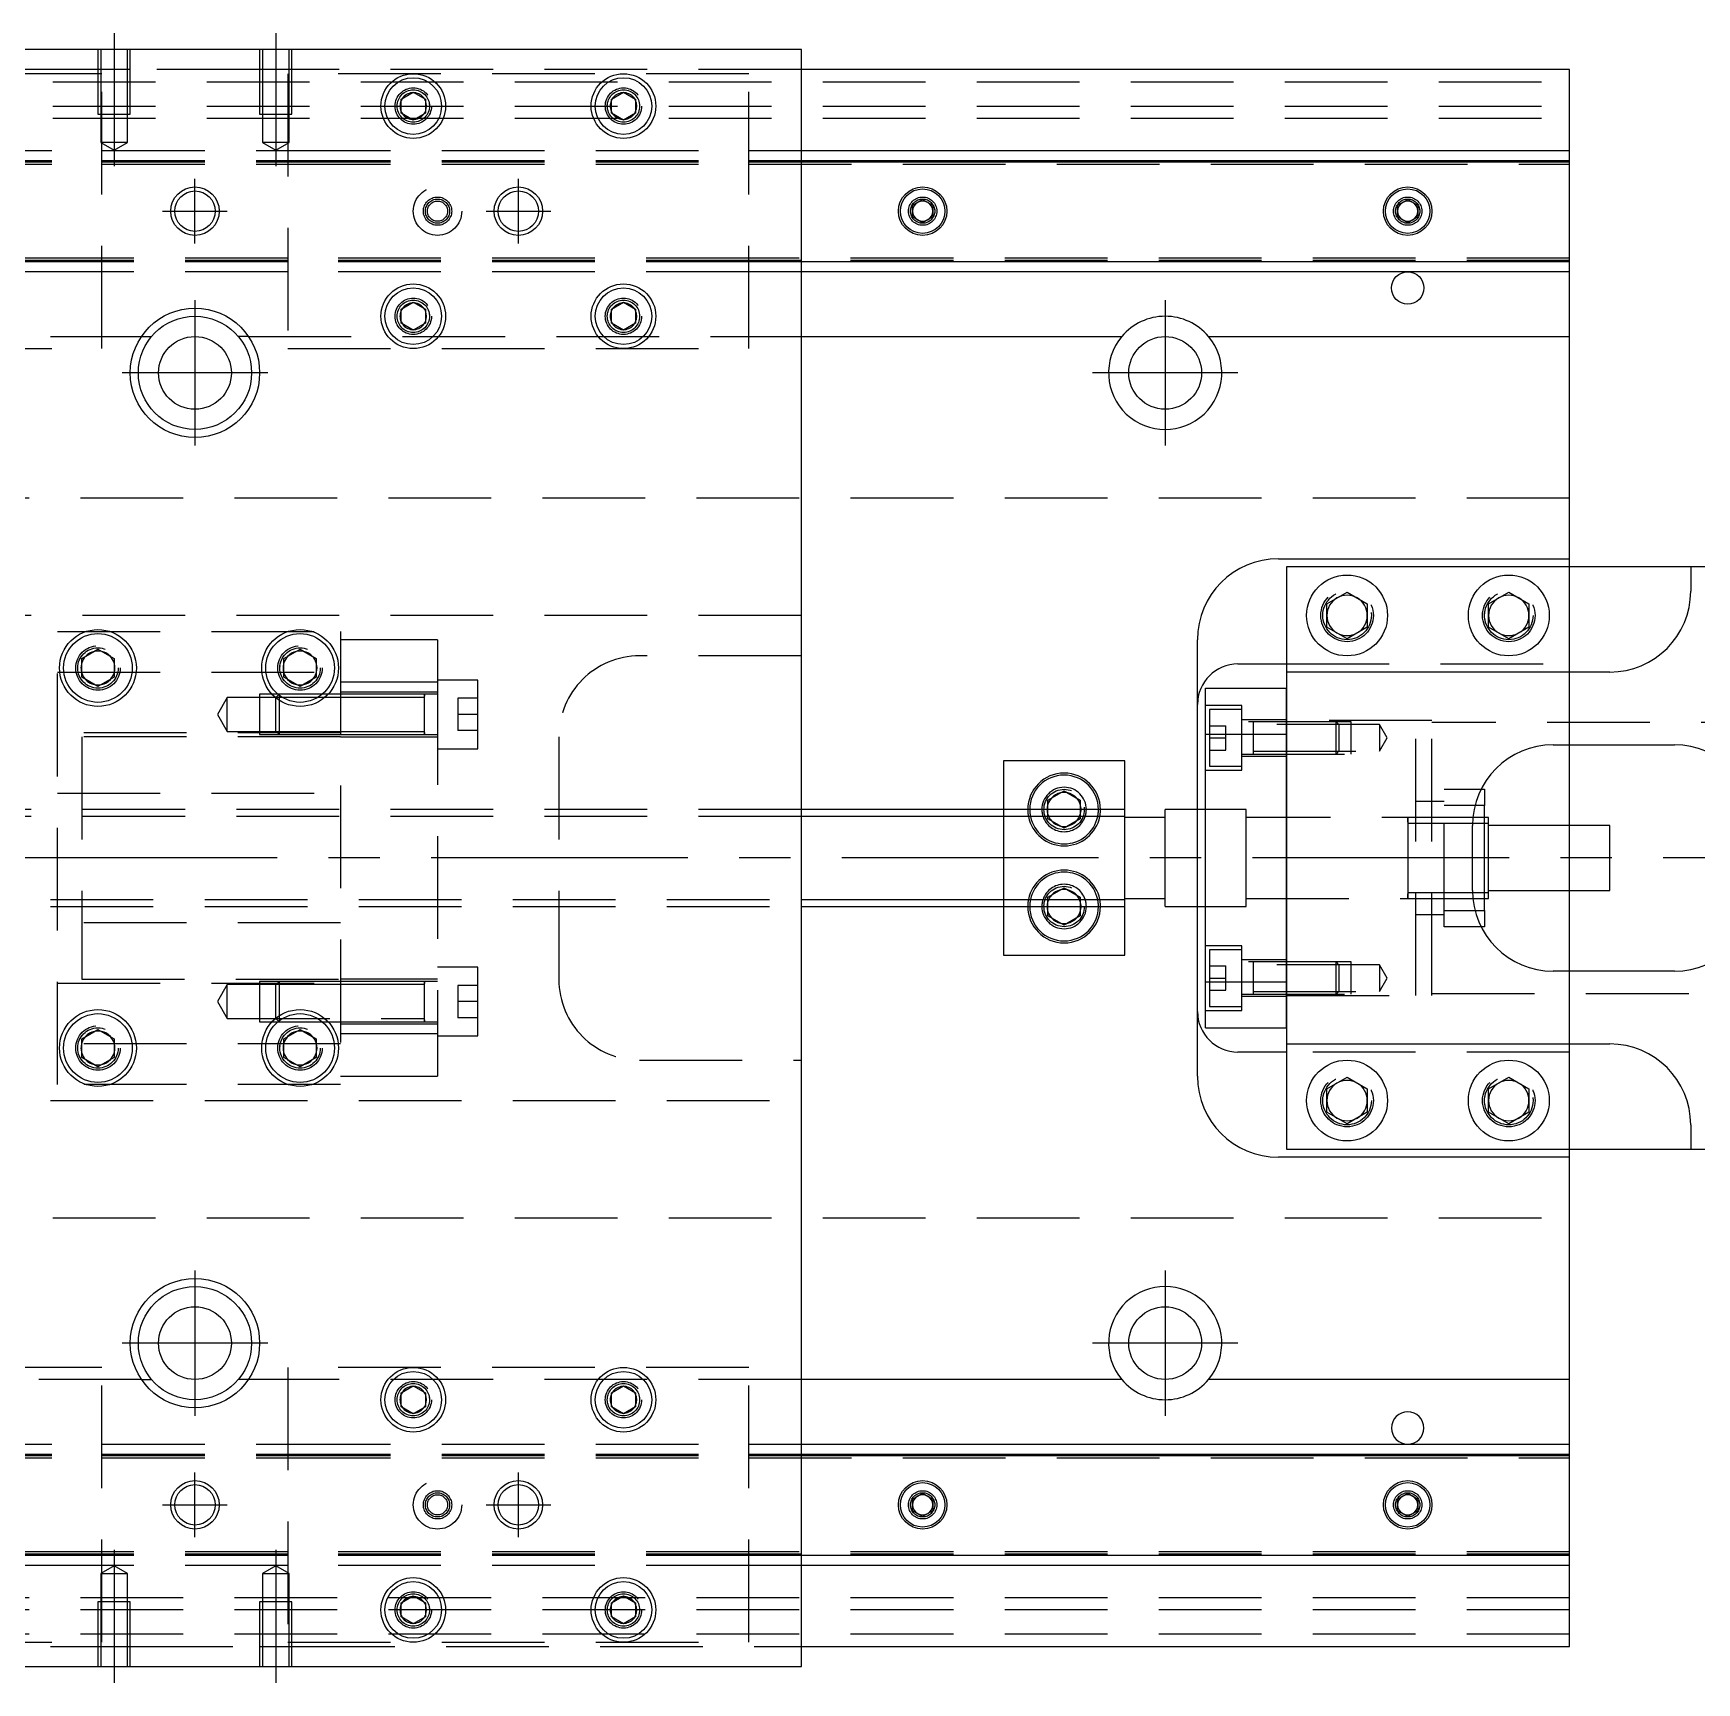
# Model space of a CAD drawing. Extents: x -10 to 540, y -258 to 102.
# Drawn here: x 150 to 355.7, y -102 to 102 of the extents above; entities that cross this region are included whole.
import ezdxf

# ---------------------------------------------------------------- set-up
doc = ezdxf.new("R2010")
doc.units = 0
doc.linetypes.add('CENTER', pattern=[50.8, 31.75, -6.35, 6.35, -6.35])
doc.linetypes.add('DASHED', pattern=[19.05, 12.7, -6.35])
doc.layers.get('0').update_dxf_attribs({"linetype": 'CONTINUOUS'})
doc.layers.add('CENTER', color=1, linetype='CENTER')

msp = doc.modelspace()

# ---------------------------------------------------------------- linework, layer by layer
at = {"color": 7, "linetype": 'CONTINUOUS'}
for p, q in [((245, 100), (95, 100)), ((245, -100), (245, 100)), ((340, 97.5), (245, 97.5)), ((340, 87.5), (340, 97.5)), ((195.5, 93.866026), (197, 94.73205)), ((197, 94.73205), (198.5, 93.866026)), ((221.5, 93.866026), (223, 94.73205)), ((223, 94.73205), (224.5, 93.866026)), ((195.5, 92.133974), (195.5, 93.866026)), ((198.5, 93.866026), (198.5, 92.133974)), ((221.5, 92.133974), (221.5, 93.866026)), ((224.5, 93.866026), (224.5, 92.133974)), ((197, 91.26795), (195.5, 92.133974)), ((198.5, 92.133974), (197, 91.26795)), ((223, 91.26795), (221.5, 92.133974)), ((224.5, 92.133974), (223, 91.26795)), ((245, 87.5), (340, 87.5)), ((340, 86.247728), (340, 87.5)), ((245, 86.247728), (340, 86.247728)), ((340, 73.752272), (340, 86.247728)), ((258.75, 80.721688), (260, 81.443376)), ((258.75, 79.278312), (258.75, 80.721688)), ((260, 81.443376), (261.25, 80.721688)), ((261.25, 80.721688), (261.25, 79.278312)), ((318.75, 80.721688), (320, 81.443376)), ((318.75, 79.278312), (318.75, 80.721688)), ((320, 81.443376), (321.25, 80.721688)), ((321.25, 80.721688), (321.25, 79.278312)), ((260, 78.556624), (258.75, 79.278312)), ((261.25, 79.278312), (260, 78.556624)), ((320, 78.556624), (318.75, 79.278312)), ((321.25, 79.278312), (320, 78.556624)), ((340, 73.752272), (245, 73.752272)), ((340, 72.5), (245, 72.5)), ((340, 72.5), (340, 73.752272)), ((340, 64.5), (340, 72.5)), ((195.5, 67.866026), (197, 68.73205)), ((197, 68.73205), (198.5, 67.866026)), ((221.5, 67.866026), (223, 68.73205)), ((223, 68.73205), (224.5, 67.866026)), ((195.5, 66.133974), (195.5, 67.866026)), ((197, 65.26795), (195.5, 66.133974)), ((198.5, 66.133974), (197, 65.26795)), ((198.5, 67.866026), (198.5, 66.133974)), ((221.5, 66.133974), (221.5, 67.866026)), ((223, 65.26795), (221.5, 66.133974)), ((224.5, 66.133974), (223, 65.26795)), ((224.5, 67.866026), (224.5, 66.133974)), ((163.385622, 64.5), (164.638097, 64.5)), ((176.614378, 64.5), (175.361903, 64.5)), ((245, 64.5), (284.638098, 64.5)), ((295.361902, 64.5), (340, 64.5)), ((340, 37), (340, 64.5)), ((304, 37), (340, 37)), ((355, 36), (305, 36)), ((305, 36), (305, 23)), ((340, 36), (340, 37)), ((369, 36), (355, 36)), ((355, 36), (355, 33)), ((310, 31.443376), (312.5, 32.886752)), ((310, 28.556624), (310, 31.443376)), ((312.5, 32.886752), (315, 31.443376)), ((315, 31.443376), (315, 28.556624)), ((330, 31.443376), (332.5, 32.886752)), ((330, 28.556624), (330, 31.443376)), ((332.5, 32.886752), (335, 31.443376)), ((335, 31.443376), (335, 28.556624)), ((294, 6), (294, 27)), ((312.5, 27.113248), (310, 28.556624)), ((315, 28.556624), (312.5, 27.113248)), ((332.5, 27.113248), (330, 28.556624)), ((335, 28.556624), (332.5, 27.113248)), ((156, 24.6547), (158, 25.809402)), ((158, 25.809402), (160, 24.6547)), ((181, 24.6547), (183, 25.809402)), ((183, 25.809402), (185, 24.6547)), ((156, 22.3453), (156, 24.6547)), ((160, 24.6547), (160, 22.3453)), ((181, 22.3453), (181, 24.6547)), ((185, 24.6547), (185, 22.3453)), ((299, 24), (305, 24)), ((345, 23), (305, 23)), ((305, 23), (305, 15.32971)), ((158, 21.190598), (156, 22.3453)), ((160, 22.3453), (158, 21.190598)), ((183, 21.190598), (181, 22.3453)), ((185, 22.3453), (183, 21.190598)), ((295, 21), (305, 21)), ((295, 15.32971), (295, 21)), ((295, 15.32971), (305, 15.32971)), ((295, -15.32971), (295, 15.32971)), ((305, -15.32971), (305, 15.32971)), ((305, 15.32971), (305, -15.32971)), ((338, 14), (353, 14)), ((340, 4), (340, 14)), ((270, 12), (270, 6)), ((285, 12), (270, 12)), ((285, 6), (285, 12)), ((275.5, 7.1547), (277.5, 8.309402)), ((277.5, 8.309402), (279.5, 7.1547)), ((329.069714, 8.5), (329.5, 8.5)), ((329.5, 8.5), (329.5, 6.5)), ((275.5, 6), (275.5, 7.1547)), ((279.5, 7.1547), (279.5, 6)), ((329.5, 6.5), (328.317542, 6.5)), ((329.5, -6.5), (329.5, 6.5)), ((285, 6), (245, 6)), ((285, -6), (285, 6)), ((290, 5), (285, 5)), ((290, -6), (290, 6)), ((295, 6), (290, 6)), ((329.5, 4.25), (328.003126, 4.25)), ((330, 5), (329.5, 5)), ((330, 4.25), (329.5, 4.25)), ((330, -5), (330, 5)), ((328, -4), (328, 4)), ((345, 4), (330, 4)), ((345, -4), (345, 4)), ((330, -4), (345, -4)), ((340, -14), (340, -4)), ((245, -6), (285, -6)), ((270, -6), (270, -12)), ((275.5, -7.1547), (275.5, -6)), ((279.5, -6), (279.5, -7.1547)), ((285, -5), (290, -5)), ((285, -12), (285, -6)), ((290, -6), (295, -6)), ((294, -27), (294, -6)), ((328.003126, -4.25), (329.5, -4.25)), ((329.5, -4.25), (330, -4.25)), ((329.5, -5), (330, -5)), ((277.5, -8.309402), (275.5, -7.1547)), ((279.5, -7.1547), (277.5, -8.309402)), ((328.317542, -6.5), (329.5, -6.5)), ((329.5, -6.5), (329.5, -8.5)), ((329.5, -8.5), (329.069714, -8.5)), ((270, -12), (285, -12)), ((353, -14), (338, -14)), ((295, -15.32971), (305, -15.32971)), ((295, -21), (295, -15.32971)), ((305, -15.32971), (305, -23)), ((156, -22.3453), (158, -21.190598)), ((156, -24.6547), (156, -22.3453)), ((158, -21.190598), (160, -22.3453)), ((160, -22.3453), (160, -24.6547)), ((181, -22.3453), (183, -21.190598)), ((181, -24.6547), (181, -22.3453)), ((183, -21.190598), (185, -22.3453)), ((185, -22.3453), (185, -24.6547)), ((295, -21), (305, -21)), ((158, -25.809402), (156, -24.6547)), ((160, -24.6547), (158, -25.809402)), ((183, -25.809402), (181, -24.6547)), ((185, -24.6547), (183, -25.809402)), ((305, -24), (299, -24)), ((305, -23), (345, -23)), ((305, -23), (305, -36)), ((310, -28.556624), (312.5, -27.113248)), ((310, -31.443376), (310, -28.556624)), ((312.5, -27.113248), (315, -28.556624)), ((315, -28.556624), (315, -31.443376)), ((330, -28.556624), (332.5, -27.113248)), ((330, -31.443376), (330, -28.556624)), ((332.5, -27.113248), (335, -28.556624)), ((335, -28.556624), (335, -31.443376)), ((312.5, -32.886752), (310, -31.443376)), ((315, -31.443376), (312.5, -32.886752)), ((332.5, -32.886752), (330, -31.443376)), ((335, -31.443376), (332.5, -32.886752)), ((355, -33), (355, -36)), ((340, -37), (304, -37)), ((305, -36), (355, -36)), ((340, -37), (340, -36)), ((340, -64.5), (340, -37)), ((355, -36), (369, -36)), ((163.385622, -64.5), (164.638097, -64.5)), ((176.614378, -64.5), (175.361903, -64.5)), ((195.5, -66.133974), (197, -65.26795)), ((197, -65.26795), (198.5, -66.133974)), ((221.5, -66.133974), (223, -65.26795)), ((223, -65.26795), (224.5, -66.133974)), ((284.638098, -64.5), (245, -64.5)), ((340, -64.5), (295.361902, -64.5)), ((340, -72.5), (340, -64.5)), ((195.5, -67.866026), (195.5, -66.133974)), ((197, -68.73205), (195.5, -67.866026)), ((198.5, -67.866026), (197, -68.73205)), ((198.5, -66.133974), (198.5, -67.866026)), ((221.5, -67.866026), (221.5, -66.133974)), ((223, -68.73205), (221.5, -67.866026)), ((224.5, -67.866026), (223, -68.73205)), ((224.5, -66.133974), (224.5, -67.866026)), ((245, -72.5), (340, -72.5)), ((245, -73.752272), (340, -73.752272)), ((340, -73.752272), (340, -72.5)), ((340, -86.247728), (340, -73.752272)), ((258.75, -79.278312), (260, -78.556624)), ((258.75, -80.721688), (258.75, -79.278312)), ((260, -78.556624), (261.25, -79.278312)), ((261.25, -79.278312), (261.25, -80.721688)), ((318.75, -79.278312), (320, -78.556624)), ((318.75, -80.721688), (318.75, -79.278312)), ((320, -78.556624), (321.25, -79.278312)), ((321.25, -79.278312), (321.25, -80.721688)), ((260, -81.443376), (258.75, -80.721688)), ((261.25, -80.721688), (260, -81.443376)), ((320, -81.443376), (318.75, -80.721688)), ((321.25, -80.721688), (320, -81.443376)), ((340, -86.247728), (245, -86.247728)), ((340, -87.5), (340, -86.247728)), ((340, -87.5), (245, -87.5)), ((340, -97.5), (340, -87.5)), ((195.5, -92.133974), (197, -91.26795)), ((195.5, -93.866026), (195.5, -92.133974)), ((197, -91.26795), (198.5, -92.133974)), ((198.5, -92.133974), (198.5, -93.866026)), ((221.5, -92.133974), (223, -91.26795)), ((221.5, -93.866026), (221.5, -92.133974)), ((223, -91.26795), (224.5, -92.133974)), ((224.5, -92.133974), (224.5, -93.866026)), ((197, -94.73205), (195.5, -93.866026)), ((198.5, -93.866026), (197, -94.73205)), ((223, -94.73205), (221.5, -93.866026)), ((224.5, -93.866026), (223, -94.73205)), ((245, -97.5), (340, -97.5)), ((95, -100), (245, -100))]:
    msp.add_line(p, q, dxfattribs=at)
at = {"color": 3, "linetype": 'DASHED'}
for p, q in [((158.000006, 100), (158.000006, 92)), ((158.35, 100), (158.35, 92)), ((161.65, 92), (161.65, 100)), ((161.999994, 92), (161.999994, 100)), ((178.000006, 100), (178.000006, 92)), ((178.35, 100), (178.35, 92)), ((181.65, 92), (181.65, 100)), ((181.999994, 92), (181.999994, 100)), ((158.000006, 97.5), (95, 97.5)), ((158.5, 97), (101.5, 97)), ((161.999994, 97.5), (158.000006, 97.5)), ((158.5, 63), (158.5, 97)), ((178.000006, 97.5), (161.999994, 97.5)), ((181.999994, 97.5), (178.000006, 97.5)), ((238.5, 97), (181.5, 97)), ((181.5, 97), (181.5, 63)), ((245, 97.5), (181.999994, 97.5)), ((238.5, 63), (238.5, 97)), ((0, 96), (340, 96)), ((0, 93), (340, 93)), ((198.973226, 93.326156), (199, 93)), ((221, 93), (221.030168, 93.346066)), ((0, 91.5), (340, 91.5)), ((158.000006, 92), (161.999994, 92)), ((158.35, 92), (158.35, 88.5)), ((161.65, 88.5), (161.65, 92)), ((178.000006, 92), (181.999994, 92)), ((178.35, 92), (178.35, 88.5)), ((181.65, 88.5), (181.65, 92)), ((161.65, 88.5), (158.35, 88.5)), ((158.35, 88.5), (160, 87.547372)), ((160, 87.547372), (161.65, 88.5)), ((181.65, 88.5), (178.35, 88.5)), ((178.35, 88.5), (180, 87.547372)), ((180, 87.547372), (181.65, 88.5)), ((101.5, 87.5), (158.5, 87.5)), ((158.5, 87.5), (181.5, 87.5)), ((181.5, 87.5), (238.5, 87.5)), ((238.5, 87.5), (245, 87.5)), ((101.5, 86.247728), (158.5, 86.247728)), ((101.5, 86.1147), (158.5, 86.1147)), ((101.5, 86.1), (158.5, 86.1)), ((101.5, 85.8), (158.5, 85.8)), ((158.5, 86.247728), (181.5, 86.247728)), ((158.5, 86.1147), (181.5, 86.1147)), ((158.5, 86.1), (181.5, 86.1)), ((158.5, 85.8), (181.5, 85.8)), ((181.5, 86.247728), (238.5, 86.247728)), ((181.5, 86.1147), (238.5, 86.1147)), ((181.5, 86.1), (238.5, 86.1)), ((181.5, 86.1), (238.5, 86.1)), ((181.5, 85.8), (238.5, 85.8)), ((181.5, 85.8), (238.5, 85.8)), ((238.5, 86.247728), (245, 86.247728)), ((238.5, 86.1147), (245, 86.1147)), ((238.5, 86.1), (340, 86.1)), ((238.5, 85.8), (340, 85.8)), ((245, 86.1147), (340, 86.1147)), ((261.477374, 80.25955), (261.5, 80)), ((321.477374, 80.25955), (321.5, 80)), ((158.5, 74.2), (101.5, 74.2)), ((181.5, 74.2), (158.5, 74.2)), ((238.5, 74.2), (181.5, 74.2)), ((238.5, 74.2), (181.5, 74.2)), ((340, 74.2), (238.5, 74.2)), ((158.5, 73.9), (101.5, 73.9)), ((158.5, 73.8853), (101.5, 73.8853)), ((158.5, 73.752272), (101.5, 73.752272)), ((158.5, 72.5), (101.5, 72.5)), ((181.5, 73.9), (158.5, 73.9)), ((181.5, 73.8853), (158.5, 73.8853)), ((181.5, 73.752272), (158.5, 73.752272)), ((181.5, 72.5), (158.5, 72.5)), ((238.5, 73.9), (181.5, 73.9)), ((238.5, 73.9), (181.5, 73.9)), ((238.5, 73.8853), (181.5, 73.8853)), ((238.5, 73.752272), (181.5, 73.752272)), ((238.5, 72.5), (181.5, 72.5)), ((340, 73.9), (238.5, 73.9)), ((245, 73.8853), (238.5, 73.8853)), ((245, 73.752272), (238.5, 73.752272)), ((245, 72.5), (238.5, 72.5)), ((340, 73.8853), (245, 73.8853)), ((198.973226, 67.326156), (199, 67)), ((221, 67), (221.030168, 67.346066)), ((95, 64.5), (163.385622, 64.5)), ((176.614378, 64.5), (245, 64.5)), ((101.5, 63), (158.5, 63)), ((181.5, 63), (238.5, 63)), ((340, 44.5), (0, 44.5)), ((340, 24), (340, 36)), ((245, 30), (95, 30)), ((315.477798, 30.364306), (315.5, 30)), ((329.5, 30), (329.520026, 30.346056)), ((153, -28), (153, 28)), ((153, 28), (188, 28)), ((188, 28), (188, -28)), ((200, 27), (188, 27)), ((200, 27), (200, 21.748564)), ((245, 25), (225, 25)), ((153, 23), (188, 23)), ((155.5, 23.5), (155.518502, 23.803588)), ((180.5, 23.5), (180.518502, 23.803588)), ((305, 24), (340, 24)), ((340, 23), (340, 24)), ((340, 14), (340, 23)), ((200, 21.748564), (188, 21.748564)), ((205, 22.00352), (200, 22.00352)), ((200, 21.748564), (200, -21.748564)), ((205, 13.50352), (205, 22.00352)), ((305, 15.32971), (305, 21)), ((174, 19.85352), (172.787564, 17.75352)), ((174, 15.65352), (174, 19.85352)), ((178, 19.85352), (174, 19.85352)), ((178, 20.253516), (178, 15.253526)), ((179.532604, 20.253516), (178, 20.253516)), ((180, 19.85352), (178, 19.85352)), ((180.25722, 20.253516), (179.532604, 20.253516)), ((180.33547, 20.18899), (180, 19.85352)), ((180, 19.81727), (180, 19.85352)), ((180.816954, 19.85352), (180, 19.85352)), ((180, 15.65352), (180, 19.81727)), ((180.4, 20.253518), (180.25722, 20.253516)), ((180.4, 20.25352), (180.33547, 20.18899)), ((180.4, 20.25352), (180.4, 20.13808)), ((185.742786, 20.25352), (180.4, 20.25352)), ((185.74278, 20.253516), (180.4, 20.253518)), ((180.4, 20.13808), (180.4, 19.524764)), ((180.4, 19.524764), (180.4, 15.25352)), ((185.183046, 19.85352), (180.816954, 19.85352)), ((186.04396, 19.85352), (185.183046, 19.85352)), ((186.467402, 20.25352), (185.742786, 20.25352)), ((188, 19.85352), (186.04396, 19.85352)), ((188, 20.253516), (186.467396, 20.253516)), ((188, 20.25352), (186.467402, 20.25352)), ((200, 20.50352), (188, 20.50352)), ((198.405, 20.25352), (188, 20.25352)), ((198.4, 19.85352), (188, 19.85352)), ((200, 20.25352), (198.395, 20.25352)), ((198.4, 15.253516), (198.4, 20.253526)), ((198.4, 19.85352), (198.4, 20.253526)), ((198.4, 15.253516), (198.4, 20.253526)), ((198.4, 19.996122), (198.4, 20.25352)), ((198.4, 20.25352), (198.4, 19.996072)), ((198.4, 15.51097), (198.4, 19.996122)), ((198.4, 15.65352), (198.4, 19.85352)), ((202.5, 19.75352), (202.5, 17.75352)), ((205, 19.75352), (202.5, 19.75352)), ((299.5, 18.849242), (295, 18.849242)), ((299.5, 10.849242), (299.5, 18.849242)), ((172.787564, 17.75352), (174, 15.65352)), ((202.5, 17.75352), (202.5, 15.75352)), ((205, 17.75352), (202.5, 17.75352)), ((295.5, 18.349242), (295.5, 11.349242)), ((299.5, 18.349242), (295.5, 18.349242)), ((305, 17.099242), (299.5, 17.099242)), ((313, 16.849238), (299.5, 16.849238)), ((300.9, 16.849238), (300.9, 12.849248)), ((316.5, 16.499242), (300.9, 16.499242)), ((323, 17), (305, 17)), ((311.15, 12.849242), (311.15, 16.849242)), ((311.5, 16.499242), (311.15, 16.849242)), ((311.5, 16.499242), (311.5, 13.199242)), ((313, 12.849248), (313, 16.849238)), ((316.5, 16.499242), (316.5, 13.199242)), ((317.452628, 14.849242), (316.5, 16.499242)), ((321, -17), (321, 17)), ((323, -17), (323, 17)), ((369, 16.75), (323, 16.75)), ((188, 15.5), (153, 15.5)), ((156, 15), (156, -15)), ((188, 15), (156, 15)), ((174, 15.65352), (178, 15.65352)), ((178, 15.65352), (180, 15.65352)), ((178, 15.253526), (180.4, 15.253524)), ((180, 15.65352), (188, 15.65352)), ((180, 15.65352), (180.4, 15.25352)), ((180.4, 15.25352), (188, 15.25352)), ((188, 15.65352), (198.4, 15.65352)), ((188, 15.25352), (198.405, 15.25352)), ((188, 15.00352), (200, 15.00352)), ((198.395, 15.25352), (200, 15.25352)), ((198.4, 15.253516), (198.4, 15.65352)), ((198.4, 15.510988), (198.4, 15.25352)), ((198.4, 15.25352), (198.4, 15.51097)), ((205, 15.75352), (202.5, 15.75352)), ((215, 15), (215, -15)), ((295.5, 16.349242), (297.5, 16.349242)), ((295.5, 14.849242), (297.5, 14.849242)), ((297.5, 14.849242), (297.5, 16.349242)), ((297.5, 13.349242), (297.5, 14.849242)), ((316.5, 13.199242), (317.452628, 14.849242)), ((200, 13.50352), (205, 13.50352)), ((295.5, 13.349242), (297.5, 13.349242)), ((299.5, 12.849248), (313, 12.849248)), ((299.5, 12.599242), (305, 12.599242)), ((300.9, 13.199242), (316.5, 13.199242)), ((311.15, 12.849242), (311.5, 13.199242)), ((295, 10.849242), (299.5, 10.849242)), ((295.5, 11.349242), (299.5, 11.349242)), ((324.5, 8.5), (329.069714, 8.5)), ((324.5, -8.5), (324.5, 8.5)), ((153, 8), (188, 8)), ((279.983582, 6.286038), (280, 6)), ((324.5, 7), (321, 7)), ((328.317542, 6.5), (324.5, 6.5)), ((245, 6), (95, 6)), ((245, 5.125), (95, 5.125)), ((270, 6), (270, 5.125)), ((270, 5.125), (270, -5.125)), ((275.5, 5.125), (275.5, 6)), ((275.5, 4.8453), (275.5, 5.125)), ((277.5, 3.690598), (275.5, 4.8453)), ((279.5, 4.8453), (277.5, 3.690598)), ((279.5, 6), (279.5, 5.125)), ((279.5, 5.125), (279.5, 4.8453)), ((294, -6), (294, 6)), ((300, 6), (295, 6)), ((300, -6), (300, 6)), ((329.5, 5), (300, 5)), ((320, 5.000006), (320, -5.000006)), ((320, 4.43509), (320, 5)), ((320, 5), (320, 4.435078)), ((320, 4.435078), (320, -4.43509)), ((328.003126, 4.25), (320, 4.25)), ((340, -4), (340, 4)), ((275.5, -4.8453), (277.5, -3.690598)), ((277.5, -3.690598), (279.5, -4.8453)), ((95, -5.125), (245, -5.125)), ((95, -6), (245, -6)), ((270, -5.125), (270, -6)), ((275, -6), (275.018502, -5.696412)), ((275.5, -5.125), (275.5, -4.8453)), ((275.5, -6), (275.5, -5.125)), ((279.5, -4.8453), (279.5, -5.125)), ((279.5, -5.125), (279.5, -6)), ((295, -6), (300, -6)), ((300, -5), (329.5, -5)), ((320, -4.25), (328.003126, -4.25)), ((320, -5), (320, -4.435078)), ((320, -4.43509), (320, -4.998998)), ((320, -4.998998), (320, -5)), ((188, -8), (153, -8)), ((321, -7), (324.5, -7)), ((324.5, -6.5), (328.317542, -6.5)), ((329.069714, -8.5), (324.5, -8.5)), ((299.5, -10.849242), (295, -10.849242)), ((295.5, -11.349242), (295.5, -18.349242)), ((299.5, -11.349242), (295.5, -11.349242)), ((299.5, -18.849242), (299.5, -10.849242)), ((205, -13.50352), (200, -13.50352)), ((205, -22.00352), (205, -13.50352)), ((295.5, -13.349242), (297.5, -13.349242)), ((297.5, -14.849242), (297.5, -13.349242)), ((305, -12.599242), (299.5, -12.599242)), ((313, -12.849248), (299.5, -12.849248)), ((300.9, -12.849248), (300.9, -16.849238)), ((316.5, -13.199242), (300.9, -13.199242)), ((311.15, -16.849242), (311.15, -12.849242)), ((311.5, -13.199242), (311.15, -12.849242)), ((311.5, -13.199242), (311.5, -16.499242)), ((313, -16.849238), (313, -12.849248)), ((316.5, -13.199242), (316.5, -16.499242)), ((317.452628, -14.849242), (316.5, -13.199242)), ((340, -23), (340, -14)), ((153, -15.5), (188, -15.5)), ((156, -15), (188, -15)), ((174, -15.65352), (172.787564, -17.75352)), ((174, -19.85352), (174, -15.65352)), ((178, -15.65352), (174, -15.65352)), ((178, -15.253526), (178, -20.253516)), ((180.399994, -15.253526), (178, -15.253526)), ((180, -15.65352), (178, -15.65352)), ((180.4, -15.25352), (180, -15.65352)), ((180, -19.85352), (180, -15.65352)), ((188, -15.65352), (180, -15.65352)), ((188, -15.253526), (180.399994, -15.253526)), ((180.4, -15.25352), (180.4, -19.524764)), ((188, -15.25352), (180.4, -15.25352)), ((200, -15.00352), (188, -15.00352)), ((198.405, -15.25352), (188, -15.25352)), ((198.4, -15.65352), (188, -15.65352)), ((200, -15.25352), (198.395, -15.25352)), ((198.4, -20.253526), (198.4, -15.253516)), ((198.4, -20.25267), (198.4, -15.253516)), ((198.4, -15.51092), (198.4, -15.25352)), ((198.4, -15.25352), (198.4, -15.51097)), ((198.4, -19.996072), (198.4, -15.51092)), ((202.5, -15.75352), (202.5, -17.75352)), ((205, -15.75352), (202.5, -15.75352)), ((295.5, -14.849242), (297.5, -14.849242)), ((295.5, -16.349242), (297.5, -16.349242)), ((297.5, -16.349242), (297.5, -14.849242)), ((305, -21), (305, -15.32971)), ((316.5, -16.499242), (317.452628, -14.849242)), ((172.787564, -17.75352), (174, -19.85352)), ((202.5, -17.75352), (202.5, -19.75352)), ((205, -17.75352), (202.5, -17.75352)), ((295.5, -18.349242), (299.5, -18.349242)), ((299.5, -16.849238), (313, -16.849238)), ((299.5, -17.099242), (305, -17.099242)), ((300.9, -16.499242), (316.5, -16.499242)), ((305, -17), (323, -17)), ((311.15, -16.849242), (311.5, -16.499242)), ((323, -16.75), (369, -16.75)), ((174, -19.85352), (198.4, -19.85352)), ((178, -20.253516), (179.532604, -20.253516)), ((179.532604, -20.253516), (180.25722, -20.253516)), ((180, -19.85352), (180.33547, -20.18899)), ((180.25722, -20.253516), (180.399994, -20.253516)), ((180.33547, -20.18899), (180.4, -20.25352)), ((180.4, -19.524764), (180.4, -20.13808)), ((180.4, -20.13808), (180.4, -20.25352)), ((180.4, -20.25352), (185.742786, -20.25352)), ((185.742786, -20.25352), (186.467402, -20.25352)), ((186.467396, -20.253516), (188, -20.253516)), ((186.467402, -20.25352), (188, -20.25352)), ((188, -20.25352), (198.405, -20.25352)), ((188, -20.50352), (200, -20.50352)), ((198.395, -20.25352), (200, -20.25352)), ((198.4, -19.996054), (198.4, -20.25352)), ((198.4, -20.25352), (198.4, -19.996072)), ((198.4, -20.253526), (198.4, -20.25267)), ((205, -19.75352), (202.5, -19.75352)), ((295, -18.849242), (299.5, -18.849242)), ((200, -21.748564), (188, -21.748564)), ((200, -21.748564), (188, -21.748564)), ((200, -21.748564), (200, -27)), ((200, -22.00352), (205, -22.00352)), ((188, -23), (153, -23)), ((155.5, -23.5), (155.518502, -23.196412)), ((180.5, -23.5), (180.518502, -23.196412)), ((340, -24), (305, -24)), ((340, -24), (340, -23)), ((340, -36), (340, -24)), ((225, -25), (245, -25)), ((188, -28), (153, -28)), ((188, -27), (200, -27)), ((95, -30), (245, -30)), ((309.5, -30), (309.520026, -29.653944)), ((335.477798, -29.635694), (335.5, -30)), ((0, -44.5), (340, -44.5)), ((158.5, -63), (101.5, -63)), ((158.5, -97), (158.5, -63)), ((238.5, -63), (181.5, -63)), ((181.5, -63), (181.5, -97)), ((238.5, -97), (238.5, -63)), ((163.385622, -64.5), (95, -64.5)), ((245, -64.5), (176.614378, -64.5)), ((198.973226, -66.673844), (199, -67)), ((224.973226, -66.673844), (225, -67)), ((101.5, -72.5), (158.5, -72.5)), ((101.5, -73.752272), (158.5, -73.752272)), ((101.5, -73.8853), (158.5, -73.8853)), ((101.5, -73.9), (158.5, -73.9)), ((158.5, -72.5), (181.5, -72.5)), ((158.5, -73.752272), (181.5, -73.752272)), ((158.5, -73.8853), (181.5, -73.8853)), ((158.5, -73.9), (181.5, -73.9)), ((181.5, -72.5), (238.5, -72.5)), ((181.5, -73.752272), (238.5, -73.752272)), ((181.5, -73.8853), (238.5, -73.8853)), ((181.5, -73.9), (238.5, -73.9)), ((181.5, -73.9), (238.5, -73.9)), ((238.5, -72.5), (245, -72.5)), ((238.5, -73.752272), (245, -73.752272)), ((238.5, -73.8853), (245, -73.8853)), ((238.5, -73.9), (340, -73.9)), ((245, -73.8853), (340, -73.8853)), ((101.5, -74.2), (158.5, -74.2)), ((158.5, -74.2), (181.5, -74.2)), ((181.5, -74.2), (238.5, -74.2)), ((181.5, -74.2), (238.5, -74.2)), ((238.5, -74.2), (340, -74.2)), ((258.5, -80), (258.516134, -79.78059)), ((321.477374, -79.74045), (321.5, -80)), ((158.5, -85.8), (101.5, -85.8)), ((158.5, -86.1), (101.5, -86.1)), ((158.5, -86.1147), (101.5, -86.1147)), ((158.5, -86.247728), (101.5, -86.247728)), ((181.5, -85.8), (158.5, -85.8)), ((181.5, -86.1), (158.5, -86.1)), ((181.5, -86.1147), (158.5, -86.1147)), ((181.5, -86.247728), (158.5, -86.247728)), ((238.5, -85.8), (181.5, -85.8)), ((238.5, -85.8), (181.5, -85.8)), ((238.5, -86.1), (181.5, -86.1)), ((238.5, -86.1), (181.5, -86.1)), ((238.5, -86.1147), (181.5, -86.1147)), ((238.5, -86.247728), (181.5, -86.247728)), ((340, -85.8), (238.5, -85.8)), ((340, -86.1), (238.5, -86.1)), ((245, -86.1147), (238.5, -86.1147)), ((245, -86.247728), (238.5, -86.247728)), ((340, -86.1147), (245, -86.1147)), ((158.5, -87.5), (101.5, -87.5)), ((160, -87.547372), (158.35, -88.5)), ((181.5, -87.5), (158.5, -87.5)), ((161.65, -88.5), (160, -87.547372)), ((180, -87.547372), (178.35, -88.5)), ((181.65, -88.5), (180, -87.547372)), ((238.5, -87.5), (181.5, -87.5)), ((245, -87.5), (238.5, -87.5)), ((158.35, -88.5), (160, -88.5)), ((158.35, -88.5), (158.35, -92)), ((160, -88.5), (161.65, -88.5)), ((161.65, -92), (161.65, -88.5)), ((178.35, -88.5), (180, -88.5)), ((178.35, -88.5), (178.35, -92)), ((180, -88.5), (181.65, -88.5)), ((181.65, -92), (181.65, -88.5)), ((340, -91.5), (0, -91.5)), ((161.999994, -92), (158.000006, -92)), ((158.000006, -92), (158.000006, -100)), ((158.35, -92), (158.35, -100)), ((161.65, -100), (161.65, -92)), ((161.999994, -100), (161.999994, -92)), ((181.999994, -92), (178.000006, -92)), ((178.000006, -92), (178.000006, -100)), ((178.35, -92), (178.35, -100)), ((181.65, -100), (181.65, -92)), ((181.999994, -100), (181.999994, -92)), ((340, -93), (0, -93)), ((198.973226, -92.673844), (199, -93)), ((221, -93), (221.030168, -92.653934)), ((340, -96), (0, -96)), ((95, -97.5), (158.000006, -97.5)), ((101.5, -97), (158.5, -97)), ((158.000006, -97.5), (161.999994, -97.5)), ((161.999994, -97.5), (178.000006, -97.5)), ((178.000006, -97.5), (181.999994, -97.5)), ((181.5, -97), (238.5, -97)), ((181.999994, -97.5), (245, -97.5))]:
    msp.add_line(p, q, dxfattribs=at)
at = {"color": 3, "linetype": 'CONTINUOUS'}
for p, q in [((285, 5.125), (245, 5.125)), ((245, -5.125), (285, -5.125))]:
    msp.add_line(p, q, dxfattribs=at)
at = {"color": 7, "linetype": 'CONTINUOUS'}
for centre, radius in [((197, 93), 4), ((223, 93), 4), ((197, 93), 3.5), ((223, 93), 3.5), ((170, 80), 3), ((170, 80), 2.5), ((210, 80), 2.5), ((260, 80), 3), ((260, 80), 2.75), ((320, 80), 3), ((320, 80), 2.75), ((320, 70.5), 2), ((197, 67), 4), ((197, 67), 3.5), ((223, 67), 4), ((223, 67), 3.5), ((170, 60), 8), ((170, 60), 7), ((170, 60), 4.5), ((290, 60), 4.5), ((312.5, 30), 5), ((332.5, 30), 5), ((158, 23.5), 4.75), ((158, 23.5), 4.25), ((183, 23.5), 4.75), ((183, 23.5), 4.25), ((158, -23.5), 4.75), ((158, -23.5), 4.25), ((183, -23.5), 4.75), ((183, -23.5), 4.25), ((312.5, -30), 5), ((332.5, -30), 5), ((170, -60), 8), ((170, -60), 7), ((170, -60), 4.5), ((290, -60), 4.5), ((197, -67), 4), ((197, -67), 3.5), ((223, -67), 4), ((223, -67), 3.5), ((170, -80), 3), ((170, -80), 2.5), ((210, -80), 2.5), ((260, -80), 3), ((260, -80), 2.75), ((320, -80), 3), ((320, -80), 2.75), ((197, -93), 4), ((197, -93), 3.5), ((223, -93), 4), ((223, -93), 3.5)]:
    msp.add_circle(centre, radius, dxfattribs=at)
at = {"color": 3, "linetype": 'DASHED'}
for centre, radius in [((197, 93), 2.25), ((197, 93), 2), ((223, 93), 2.25), ((223, 93), 2), ((200, 80), 3), ((200, 80), 1.75), ((200, 80), 1.5), ((200, 80), 1.25), ((260, 80), 1.75), ((260, 80), 1.5), ((320, 80), 1.75), ((320, 80), 1.5), ((197, 67), 2.25), ((197, 67), 2), ((223, 67), 2.25), ((223, 67), 2), ((312.5, 30), 3.25), ((312.5, 30), 3), ((332.5, 30), 3.25), ((332.5, 30), 3), ((158, 23.5), 2.75), ((158, 23.5), 2.5), ((183, 23.5), 2.75), ((183, 23.5), 2.5), ((277.5, 6), 2.5), ((277.5, -6), 2.5), ((158, -23.5), 2.75), ((158, -23.5), 2.5), ((183, -23.5), 2.75), ((183, -23.5), 2.5), ((312.5, -30), 3.25), ((312.5, -30), 3), ((332.5, -30), 3.25), ((332.5, -30), 3), ((197, -67), 2.25), ((197, -67), 2), ((223, -67), 2.25), ((223, -67), 2), ((200, -80), 3), ((200, -80), 1.75), ((200, -80), 1.5), ((200, -80), 1.25), ((260, -80), 1.75), ((260, -80), 1.5), ((320, -80), 1.75), ((320, -80), 1.5), ((197, -93), 2.25), ((197, -93), 2), ((223, -93), 2.25), ((223, -93), 2)]:
    msp.add_circle(centre, radius, dxfattribs=at)
at = {"color": 3, "linetype": 'CONTINUOUS'}
for centre in [(210, 80), (210, -80)]:
    msp.add_circle(centre, 3, dxfattribs=at)
at = {"color": 7, "linetype": 'CONTINUOUS'}
for centre, radius, start, end in [((197, 93), 1.65, 84.619977, 95.380023), ((223, 93), 1.65, 84.619977, 95.380023), ((197, 93), 1.65, 155.380023, 180), ((197, 93), 1.65, 180, 204.619977), ((197, 93), 1.65, 144.619977, 155.380023), ((197, 93), 1.65, 95.380023, 144.619977), ((197, 93), 1.65, 35.380023, 84.619977), ((197, 93), 1.65, 24.619977, 35.380023), ((197, 93), 1.65, 335.380023, 24.619977), ((223, 93), 1.65, 155.380023, 180), ((223, 93), 1.65, 180, 204.619977), ((223, 93), 1.65, 144.619977, 155.380023), ((223, 93), 1.65, 95.380023, 144.619977), ((223, 93), 1.65, 35.380023, 84.619977), ((223, 93), 1.65, 24.619977, 35.380023), ((223, 93), 1.65, 335.380023, 24.619977), ((197, 93), 1.65, 204.619977, 215.380023), ((197, 93), 1.65, 215.380023, 264.619977), ((197, 93), 1.65, 264.619977, 275.380023), ((197, 93), 1.65, 275.380023, 324.619977), ((197, 93), 1.65, 324.619977, 335.380023), ((223, 93), 1.65, 204.619977, 215.380023), ((223, 93), 1.65, 215.380023, 264.619977), ((223, 93), 1.65, 264.619977, 275.380023), ((223, 93), 1.65, 275.380023, 324.619977), ((223, 93), 1.65, 324.619977, 335.380023), ((260, 80), 1.25, 120, 180), ((260, 80), 1.25, 60, 120), ((260, 80), 1.25, 0, 60), ((320, 80), 1.25, 120, 180), ((320, 80), 1.25, 60, 120), ((320, 80), 1.25, 0, 60), ((260, 80), 1.25, 180, 240), ((260, 80), 1.25, 240, 300), ((260, 80), 1.25, 300, 0), ((320, 80), 1.25, 180, 240), ((320, 80), 1.25, 240, 300), ((320, 80), 1.25, 300, 0), ((197, 67), 1.65, 144.619977, 155.380023), ((197, 67), 1.65, 95.380023, 144.619977), ((197, 67), 1.65, 84.619977, 95.380023), ((197, 67), 1.65, 35.380023, 84.619977), ((197, 67), 1.65, 24.619977, 35.380023), ((223, 67), 1.65, 144.619977, 155.380023), ((223, 67), 1.65, 95.380023, 144.619977), ((223, 67), 1.65, 84.619977, 95.380023), ((223, 67), 1.65, 35.380023, 84.619977), ((223, 67), 1.65, 24.619977, 35.380023), ((197, 67), 1.65, 155.380023, 180), ((197, 67), 1.65, 180, 204.619977), ((197, 67), 1.65, 204.619977, 215.380023), ((197, 67), 1.65, 215.380023, 264.619977), ((197, 67), 1.65, 275.380023, 324.619977), ((197, 67), 1.65, 324.619977, 335.380023), ((197, 67), 1.65, 335.380023, 24.619977), ((223, 67), 1.65, 155.380023, 180), ((223, 67), 1.65, 180, 204.619977), ((223, 67), 1.65, 204.619977, 215.380023), ((223, 67), 1.65, 215.380023, 264.619977), ((223, 67), 1.65, 275.380023, 324.619977), ((223, 67), 1.65, 324.619977, 335.380023), ((223, 67), 1.65, 335.380023, 24.619977), ((290, 60), 7, 40.005201, 139.994799), ((197, 67), 1.65, 264.619977, 275.380023), ((223, 67), 1.65, 264.619977, 275.380023), ((290, 60), 7, 139.994799, 40.005201), ((304, 27), 10, 90, 180), ((345, 33), 10, 270, 0), ((312.5, 30), 2.5, 120, 180), ((312.5, 30), 2.5, 60, 120), ((312.5, 30), 2.5, 0, 60), ((332.5, 30), 2.5, 120, 180), ((332.5, 30), 2.5, 60, 120), ((332.5, 30), 2.5, 0, 60), ((312.5, 30), 2.5, 180, 240), ((312.5, 30), 2.5, 300, 0), ((332.5, 30), 2.5, 180, 240), ((332.5, 30), 2.5, 300, 0), ((312.5, 30), 2.5, 240, 300), ((332.5, 30), 2.5, 240, 300), ((158, 23.5), 2.1, 137.75279, 162.24721), ((158, 23.5), 2.1, 102.24721, 137.75279), ((158, 23.5), 2.1, 77.75279, 102.24721), ((158, 23.5), 2.1, 42.24721, 77.75279), ((158, 23.5), 2.1, 17.75279, 42.24721), ((183, 23.5), 2.1, 137.75279, 162.24721), ((183, 23.5), 2.1, 102.24721, 137.75279), ((183, 23.5), 2.1, 77.75279, 102.24721), ((183, 23.5), 2.1, 42.24721, 77.75279), ((183, 23.5), 2.1, 17.75279, 42.24721), ((158, 23.5), 2.1, 162.24721, 180), ((158, 23.5), 2.1, 180, 197.75279), ((158, 23.5), 2.1, 197.75279, 222.24721), ((158, 23.5), 2.1, 317.75279, 342.24721), ((158, 23.5), 2.1, 342.24721, 17.75279), ((183, 23.5), 2.1, 162.24721, 180), ((183, 23.5), 2.1, 180, 197.75279), ((183, 23.5), 2.1, 197.75279, 222.24721), ((183, 23.5), 2.1, 317.75279, 342.24721), ((183, 23.5), 2.1, 342.24721, 17.75279), ((299, 19), 5, 90, 180), ((158, 23.5), 2.1, 222.24721, 257.75279), ((158, 23.5), 2.1, 257.75279, 282.24721), ((158, 23.5), 2.1, 282.24721, 317.75279), ((183, 23.5), 2.1, 222.24721, 257.75279), ((183, 23.5), 2.1, 257.75279, 282.24721), ((183, 23.5), 2.1, 282.24721, 317.75279), ((338, 4), 10, 90, 180), ((353, 4), 10, 0, 90), ((277.5, 6), 4.5, 0, 180), ((277.5, 6), 4.25, 0, 180), ((277.5, 6), 2.1, 162.24721, 180), ((277.5, 6), 2.1, 137.75279, 162.24721), ((277.5, 6), 2.1, 102.24721, 137.75279), ((277.5, 6), 2.1, 77.75279, 102.24721), ((277.5, 6), 2.1, 42.24721, 77.75279), ((277.5, 6), 2.1, 17.75279, 42.24721), ((277.5, 6), 2.1, 0, 17.75279), ((277.5, 6), 2.1, 180, 197.75279), ((277.5, 6), 2.1, 197.75279, 204.624318), ((277.5, 6), 2.1, 204.624318, 222.24721), ((277.5, 6), 2.1, 222.24721, 257.75279), ((277.5, 6), 2.1, 282.24721, 317.75279), ((277.5, 6), 2.1, 317.75279, 335.375682), ((277.5, 6), 2.1, 335.375682, 342.24721), ((277.5, 6), 2.1, 342.24721, 0), ((277.5, 6), 2.1, 257.75279, 282.24721), ((277.5, -6), 2.1, 102.24721, 137.75279), ((277.5, -6), 2.1, 77.75279, 102.24721), ((277.5, -6), 2.1, 42.24721, 77.75279), ((338, -4), 10, 180, 270), ((353, -4), 10, 270, 0), ((277.5, -6), 4.5, 180, 0), ((277.5, -6), 4.25, 180, 0), ((277.5, -6), 2.1, 162.24721, 180), ((277.5, -6), 2.1, 180, 197.75279), ((277.5, -6), 2.1, 155.375682, 162.24721), ((277.5, -6), 2.1, 137.75279, 155.375682), ((277.5, -6), 2.1, 24.624318, 42.24721), ((277.5, -6), 2.1, 17.75279, 24.624318), ((277.5, -6), 2.1, 0, 17.75279), ((277.5, -6), 2.1, 342.24721, 0), ((277.5, -6), 2.1, 197.75279, 222.24721), ((277.5, -6), 2.1, 222.24721, 257.75279), ((277.5, -6), 2.1, 257.75279, 282.24721), ((277.5, -6), 2.1, 282.24721, 317.75279), ((277.5, -6), 2.1, 317.75279, 342.24721), ((299, -19), 5, 180, 270), ((158, -23.5), 2.1, 137.75279, 162.24721), ((158, -23.5), 2.1, 102.24721, 137.75279), ((158, -23.5), 2.1, 77.75279, 102.24721), ((158, -23.5), 2.1, 42.24721, 77.75279), ((158, -23.5), 2.1, 17.75279, 42.24721), ((183, -23.5), 2.1, 137.75279, 162.24721), ((183, -23.5), 2.1, 102.24721, 137.75279), ((183, -23.5), 2.1, 77.75279, 102.24721), ((183, -23.5), 2.1, 42.24721, 77.75279), ((183, -23.5), 2.1, 17.75279, 42.24721), ((158, -23.5), 2.1, 162.24721, 180), ((158, -23.5), 2.1, 180, 197.75279), ((158, -23.5), 2.1, 197.75279, 222.24721), ((158, -23.5), 2.1, 317.75279, 342.24721), ((158, -23.5), 2.1, 342.24721, 17.75279), ((183, -23.5), 2.1, 162.24721, 180), ((183, -23.5), 2.1, 180, 197.75279), ((183, -23.5), 2.1, 197.75279, 222.24721), ((183, -23.5), 2.1, 317.75279, 342.24721), ((183, -23.5), 2.1, 342.24721, 17.75279), ((345, -33), 10, 0, 90), ((158, -23.5), 2.1, 222.24721, 257.75279), ((158, -23.5), 2.1, 257.75279, 282.24721), ((158, -23.5), 2.1, 282.24721, 317.75279), ((183, -23.5), 2.1, 222.24721, 257.75279), ((183, -23.5), 2.1, 257.75279, 282.24721), ((183, -23.5), 2.1, 282.24721, 317.75279), ((304, -27), 10, 180, 270), ((312.5, -30), 2.5, 120, 180), ((312.5, -30), 2.5, 60, 120), ((312.5, -30), 2.5, 0, 60), ((332.5, -30), 2.5, 120, 180), ((332.5, -30), 2.5, 60, 120), ((332.5, -30), 2.5, 0, 60), ((312.5, -30), 2.5, 180, 240), ((312.5, -30), 2.5, 300, 0), ((332.5, -30), 2.5, 180, 240), ((332.5, -30), 2.5, 300, 0), ((312.5, -30), 2.5, 240, 300), ((332.5, -30), 2.5, 240, 300), ((290, -60), 7, 319.994799, 220.005201), ((197, -67), 1.65, 95.380023, 144.619977), ((197, -67), 1.65, 84.619977, 95.380023), ((197, -67), 1.65, 35.380023, 84.619977), ((223, -67), 1.65, 95.380023, 144.619977), ((223, -67), 1.65, 35.380023, 84.619977), ((290, -60), 7, 220.005201, 319.994799), ((197, -67), 1.65, 155.380023, 180), ((197, -67), 1.65, 180, 204.619977), ((197, -67), 1.65, 144.619977, 155.380023), ((197, -67), 1.65, 204.619977, 215.380023), ((197, -67), 1.65, 24.619977, 35.380023), ((197, -67), 1.65, 324.619977, 335.380023), ((197, -67), 1.65, 335.380023, 24.619977), ((223, -67), 1.65, 155.380023, 180), ((223, -67), 1.65, 180, 204.619977), ((223, -67), 1.65, 144.619977, 155.380023), ((223, -67), 1.65, 204.619977, 215.380023), ((223, -67), 1.65, 24.619977, 35.380023), ((223, -67), 1.65, 324.619977, 335.380023), ((223, -67), 1.65, 335.380023, 24.619977), ((197, -67), 1.65, 215.380023, 264.619977), ((197, -67), 1.65, 264.619977, 275.380023), ((197, -67), 1.65, 275.380023, 324.619977), ((223, -67), 1.65, 215.380023, 264.619977), ((223, -67), 1.65, 264.619977, 275.380023), ((223, -67), 1.65, 275.380023, 324.619977), ((320, -70.5), 2, 90, 270), ((320, -70.5), 2, 270, 90), ((260, -80), 1.25, 120, 180), ((260, -80), 1.25, 180, 240), ((260, -80), 1.25, 60, 120), ((260, -80), 1.25, 0, 60), ((260, -80), 1.25, 300, 0), ((320, -80), 1.25, 120, 180), ((320, -80), 1.25, 180, 240), ((320, -80), 1.25, 60, 120), ((320, -80), 1.25, 0, 60), ((320, -80), 1.25, 300, 0), ((260, -80), 1.25, 240, 300), ((320, -80), 1.25, 240, 300), ((197, -93), 1.65, 155.380023, 180), ((197, -93), 1.65, 144.619977, 155.380023), ((197, -93), 1.65, 95.380023, 144.619977), ((197, -93), 1.65, 84.619977, 95.380023), ((197, -93), 1.65, 35.380023, 84.619977), ((197, -93), 1.65, 24.619977, 35.380023), ((197, -93), 1.65, 335.380023, 24.619977), ((223, -93), 1.65, 155.380023, 180), ((223, -93), 1.65, 144.619977, 155.380023), ((223, -93), 1.65, 95.380023, 144.619977), ((223, -93), 1.65, 84.619977, 95.380023), ((223, -93), 1.65, 35.380023, 84.619977), ((223, -93), 1.65, 24.619977, 35.380023), ((223, -93), 1.65, 335.380023, 24.619977), ((197, -93), 1.65, 180, 204.619977), ((197, -93), 1.65, 204.619977, 215.380023), ((197, -93), 1.65, 215.380023, 264.619977), ((197, -93), 1.65, 264.619977, 275.380023), ((197, -93), 1.65, 275.380023, 324.619977), ((197, -93), 1.65, 324.619977, 335.380023), ((223, -93), 1.65, 180, 204.619977), ((223, -93), 1.65, 204.619977, 215.380023), ((223, -93), 1.65, 215.380023, 264.619977), ((223, -93), 1.65, 264.619977, 275.380023), ((223, -93), 1.65, 275.380023, 324.619977), ((223, -93), 1.65, 324.619977, 335.380023)]:
    msp.add_arc(centre, radius, start, end, dxfattribs=at)
at = {"color": 3, "linetype": 'DASHED'}
for centre, radius, start, end in [((225, 15), 10, 90, 180), ((277.5, 6), 2.75, 0, 180), ((277.5, 6), 4.5, 180, 191.212271), ((277.5, 6), 4.5, 191.212271, 348.787729), ((277.5, 6), 4.25, 180, 191.881156), ((277.5, 6), 4.25, 191.881156, 348.118844), ((277.5, 6), 2.75, 180, 198.553005), ((277.5, 6), 2.75, 198.553005, 341.446995), ((277.5, 6), 2.75, 341.446995, 0), ((277.5, 6), 4.25, 348.118844, 0), ((277.5, 6), 4.5, 348.787729, 0), ((277.5, -6), 4.5, 11.212271, 168.787729), ((277.5, -6), 4.25, 11.881156, 168.118844), ((277.5, -6), 2.75, 18.553005, 161.446995), ((277.5, -6), 4.5, 168.787729, 180), ((277.5, -6), 4.25, 168.118844, 180), ((277.5, -6), 2.75, 161.446995, 180), ((277.5, -6), 2.75, 180, 0), ((277.5, -6), 2.75, 0, 18.553005), ((277.5, -6), 4.25, 0, 11.881156), ((277.5, -6), 4.5, 0, 11.212271), ((225, -15), 10, 180, 270)]:
    msp.add_arc(centre, radius, start, end, dxfattribs=at)
at = {"layer": 'CENTER', "color": 1, "linetype": 'CENTER'}
for p, q in [((160, 102), (160, 85.547372)), ((180, 102), (180, 85.547372)), ((170, 76), (170, 84)), ((210, 76), (210, 84)), ((166, 80), (174, 80)), ((206, 80), (214, 80)), ((170, 69), (170, 51)), ((290, 69), (290, 51)), ((179, 60), (161, 60)), ((299, 60), (281, 60)), ((383.361871, 0), (-10.32213, 0)), ((170, -51), (170, -69)), ((290, -51), (290, -69)), ((179, -60), (161, -60)), ((299, -60), (281, -60)), ((170, -84), (170, -76)), ((210, -84), (210, -76)), ((166, -80), (174, -80)), ((206, -80), (214, -80)), ((160, -85.547372), (160, -102)), ((180, -85.547372), (180, -102))]:
    msp.add_line(p, q, dxfattribs=at)

doc.saveas('drawing.dxf')
